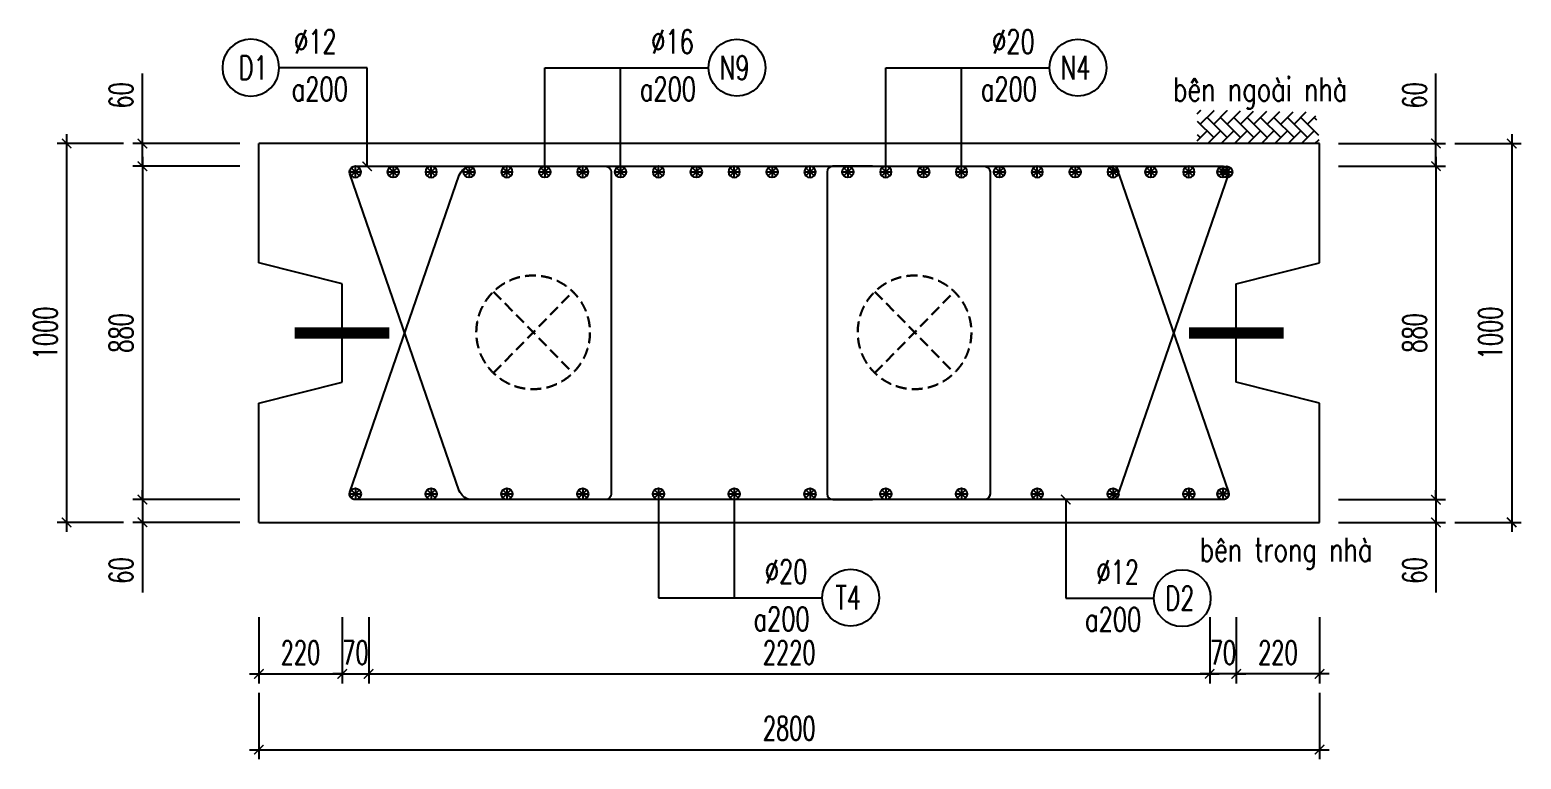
# Model space of a CAD drawing. Header units: millimetres. Extents: x -143483 to 1166745, y -1448440 to -1202244.
# Drawn here: x 119365 to 135111, y -1396853 to -1389153 of the extents above; entities that cross this region are included whole.
import ezdxf
from ezdxf.enums import TextEntityAlignment as Align

# ---------------------------------------------------------------- set-up
doc = ezdxf.new("R2010")
doc.units = ezdxf.units.MM
doc.header["$LTSCALE"] = 30
doc.header["$PDMODE"] = 3
doc.linetypes.add('DASHED', pattern=[19.05, 12.7, -6.35])
doc.layers.get('0').update_dxf_attribs({"lineweight": 9})
doc.layers.get('Defpoints').update_dxf_attribs({"lineweight": 9})
for name, color, linetype in [('ccu11-Cotthep', 9, 'Continuous'), ('ccu11-Dim', 8, 'Continuous'), ('ccu11-Hatch', 8, 'Continuous'), ('ccu11-Text', 31, 'Continuous'), ('ccu11-Thay', 7, 'Continuous'), ('ccu11-Thep', 4, 'Continuous'), ('ccu11-Thep doc', 4, 'Continuous'), ('ccu11-Thepdai', 6, 'Continuous')]:
    doc.layers.add(name, color=color, linetype=linetype)
doc.layers.add('ccu11-Khuat', color=9, linetype='DASHED', lineweight=30)
doc.layers.add('Vicom_thep doc', color=1, linetype='Continuous', lineweight=35)
doc.styles.add('ccu11-dim', font='vnsimli.shx', dxfattribs={"width": 0.65, "bigfont": 'bigfont.shx'})
doc.styles.add('ccu11-vnsimli', font='vnsimli.shx', dxfattribs={"width": 0.8, "bigfont": 'vns.shx'})
doc.styles.add('ccu11-vnsimple', font='vnsimple.shx', dxfattribs={"bigfont": 'bigfont.shx'})
doc.styles.add('ccu11_simli', font='vnsimli.shx', dxfattribs={"width": 0.8})
doc.dimstyles.new('ccu11-100', dxfattribs={"dimscale": 100, "dimtxt": 2.5, "dimasz": 1, "dimexe": 1, "dimexo": 2, "dimgap": 1, "dimtad": 1, "dimdec": 0, "dimdsep": 46, "dimtxsty": 'ccu11-dim', "dimblk": 'ARCHTICK', "dimcen": -1, "dimdle": 1, "dimclrd": 256, "dimclre": 256, "dimclrt": 3, "dimadec": 0, "dimazin": 2, "dimtfac": 0.1, "dimtdec": 0, "dimtmove": 0, "dimatfit": 1, "dimldrblk": 'ARCHTICK', "dimfxl": 0, "dimtvp": 0.833333, "dimtolj": 1, "dimtzin": 12, "dimarcsym": 0})
doc.dimstyles.new('ccu11-100x4', dxfattribs={"dimscale": 100, "dimtxt": 2.5, "dimasz": 1, "dimexe": 1, "dimexo": 2, "dimgap": 1, "dimtad": 1, "dimdec": 0, "dimlfac": 0.25, "dimdsep": 46, "dimtxsty": 'ccu11-dim', "dimblk": 'ARCHTICK', "dimcen": -1, "dimdle": 1, "dimclrd": 256, "dimclre": 256, "dimclrt": 3, "dimadec": 0, "dimazin": 2, "dimtfac": 0.1, "dimtdec": 0, "dimtmove": 0, "dimatfit": 1, "dimldrblk": 'ARCHTICK', "dimfxl": 0, "dimtvp": 0.833333, "dimtolj": 1, "dimtzin": 12, "dimarcsym": 0})

# ---------------------------------------------------------------- blocks, each defined once
blk = doc.blocks.new('MCT')
at = {"ltscale": 0.005}
for p, q in [((-0.49, 0), (0.49, 0)), ((0.35, -0.35), (-0.35, 0.35)), ((-0.35, -0.35), (0.35, 0.35)), ((0, -0.49), (0, 0.49))]:
    blk.add_line(p, q, dxfattribs=at)
blk.add_circle((0, 0), 0.492, dxfattribs=at)
blk = doc.blocks.new('*U3566')
at = {"layer": 'ccu11-Thep doc', "xscale": -121.9200000001001, "yscale": 121.9200000001001, "zscale": 121.92, "rotation": 270}
blk.add_blockref('MCT', (0, 0), dxfattribs=at)
blk = doc.blocks.new('*U3567')
at = {"layer": 'ccu11-Thep doc', "color": 0, "linetype": 'ByBlock', "lineweight": -2, "transparency": 16777216}
for p in [(0, 0), (800, 0), (1600, 0), (2400, 0), (3200, 0), (4000, 0), (4800, 0), (5600, 0), (6400, 0), (7200, 0), (8000, 0), (8800, 0)]:
    blk.add_blockref('*U3566', p, dxfattribs=at)
blk = doc.blocks.new('*U3568')
at = {"layer": 'ccu11-Thep doc', "xscale": -121.9200000001001, "yscale": 121.9200000001001, "zscale": 121.92, "rotation": 270}
blk.add_blockref('MCT', (0, 0), dxfattribs=at)
blk = doc.blocks.new('*U3569')
at = {"layer": 'ccu11-Thep doc', "color": 0, "linetype": 'ByBlock', "lineweight": -2, "transparency": 16777216}
for p in [(0, 0), (800, 0), (1600, 0), (2400, 0), (3200, 0), (4000, 0), (4800, 0), (5600, 0), (6400, 0), (7200, 0), (8000, 0), (8800, 0)]:
    blk.add_blockref('*U3568', p, dxfattribs=at)
blk = doc.blocks.new('_ARCHTICK')
at = {"color": 0, "linetype": 'ByBlock', "const_width": 0.15}
blk.add_lwpolyline([(-0.5, -0.5), (0.5, 0.5)], dxfattribs=at)
blk = doc.blocks.new('*D3635')
at = {"layer": 'ccu11-Dim', "linetype": 'ByBlock', "lineweight": -2, "ltscale": 30, "transparency": 16777216}
for p, q in [((132103, -1395353), (132103, -1396053)), ((132983, -1395353), (132983, -1396053)), ((133083, -1395953), (132003, -1395953))]:
    blk.add_line(p, q, dxfattribs=at)
at = {"layer": 'Defpoints', "color": 0, "linetype": 'ByBlock', "ltscale": 30, "transparency": 16777216}
for p in [(132103, -1395153), (132983, -1395153), (132103, -1395953)]:
    blk.add_point(p, dxfattribs=at)
at = {"layer": 'ccu11-Dim', "linetype": 'ByBlock', "lineweight": -2, "ltscale": 30, "transparency": 16777216, "xscale": 100, "yscale": 100, "zscale": 100, "rotation": 180}
blk.add_blockref('_ARCHTICK', (132103, -1395953), dxfattribs=at)
at = {"layer": 'ccu11-Dim', "linetype": 'ByBlock', "lineweight": -2, "ltscale": 30, "transparency": 16777216, "xscale": 100, "yscale": 100, "zscale": 100}
blk.add_blockref('_ARCHTICK', (132983, -1395953), dxfattribs=at)
at = {"layer": 'ccu11-Dim', "color": 3, "linetype": 'ByBlock', "ltscale": 30, "transparency": 16777216, "insert": (132543, -1395728), "char_height": 250, "attachment_point": 5, "style": 'ccu11-dim'}
blk.add_mtext('\\A1;220', dxfattribs=at)
blk = doc.blocks.new('*D3636')
at = {"layer": 'ccu11-Dim', "linetype": 'ByBlock', "lineweight": -2, "ltscale": 30, "transparency": 16777216}
for p, q in [((121783, -1396153), (121783, -1396853)), ((132983, -1396153), (132983, -1396853)), ((121683, -1396753), (133083, -1396753))]:
    blk.add_line(p, q, dxfattribs=at)
at = {"layer": 'Defpoints', "color": 0, "linetype": 'ByBlock', "ltscale": 30, "transparency": 16777216}
for p in [(121783, -1395953), (132983, -1395953), (132983, -1396753)]:
    blk.add_point(p, dxfattribs=at)
at = {"layer": 'ccu11-Dim', "linetype": 'ByBlock', "lineweight": -2, "ltscale": 30, "transparency": 16777216, "xscale": 100, "yscale": 100, "zscale": 100, "rotation": 180}
blk.add_blockref('_ARCHTICK', (121783, -1396753), dxfattribs=at)
at = {"layer": 'ccu11-Dim', "linetype": 'ByBlock', "lineweight": -2, "ltscale": 30, "transparency": 16777216, "xscale": 100, "yscale": 100, "zscale": 100}
blk.add_blockref('_ARCHTICK', (132983, -1396753), dxfattribs=at)
at = {"layer": 'ccu11-Dim', "color": 3, "linetype": 'ByBlock', "ltscale": 30, "transparency": 16777216, "insert": (127383, -1396528), "char_height": 250, "attachment_point": 5, "style": 'ccu11-dim'}
blk.add_mtext('\\A1;2800', dxfattribs=at)
blk = doc.blocks.new('*D3637')
at = {"layer": 'ccu11-Dim', "linetype": 'ByBlock', "lineweight": -2, "ltscale": 30, "transparency": 16777216}
for p, q in [((131823, -1395353), (131823, -1396053)), ((132103, -1395353), (132103, -1396053)), ((131823, -1395953), (131723, -1395953)), ((132103, -1395953), (131823, -1395953)), ((132103, -1395953), (132203, -1395953))]:
    blk.add_line(p, q, dxfattribs=at)
at = {"layer": 'Defpoints', "color": 0, "linetype": 'ByBlock', "ltscale": 30, "transparency": 16777216}
for p in [(131823, -1395153), (132103, -1395153), (131823, -1395953)]:
    blk.add_point(p, dxfattribs=at)
at = {"layer": 'ccu11-Dim', "linetype": 'ByBlock', "lineweight": -2, "ltscale": 30, "transparency": 16777216, "xscale": 100, "yscale": 100, "zscale": 100}
blk.add_blockref('_ARCHTICK', (131823, -1395953), dxfattribs=at)
at = {"layer": 'ccu11-Dim', "linetype": 'ByBlock', "lineweight": -2, "ltscale": 30, "transparency": 16777216, "xscale": 100, "yscale": 100, "zscale": 100, "rotation": 180}
blk.add_blockref('_ARCHTICK', (132103, -1395953), dxfattribs=at)
at = {"layer": 'ccu11-Dim', "color": 3, "linetype": 'ByBlock', "ltscale": 30, "transparency": 16777216, "insert": (131963, -1395728), "char_height": 250, "attachment_point": 5, "style": 'ccu11-dim'}
blk.add_mtext('\\A1;70', dxfattribs=at)
blk = doc.blocks.new('SHD')
at = {"layer": 'ccu11-Cotthep'}
blk.add_circle((300, 0), 300, dxfattribs=at)
at = {"layer": 'ccu11-Cotthep', "color": 31, "style": 'ccu11_simli', "width": 0.8}
blk.add_attdef('DK', text='', height=250, dxfattribs=at).set_placement((-101, 65), align=Align.BOTTOM_RIGHT)
blk.add_attdef('KH', text='', height=250, dxfattribs=at).set_placement((300, 0), align=Align.MIDDLE)
blk.add_attdef('KC', text='', height=250, dxfattribs=at).set_placement((-101, -142), align=Align.TOP_RIGHT)
blk = doc.blocks.new('*D3638')
at = {"layer": 'ccu11-Dim', "linetype": 'ByBlock', "lineweight": -2, "ltscale": 30, "transparency": 16777216}
for p, q in [((134211, -1390353), (134211, -1389613)), ((133183, -1390353), (134311, -1390353)), ((134211, -1390593), (134211, -1390353)), ((133183, -1390593), (134311, -1390593)), ((134211, -1390593), (134211, -1390693))]:
    blk.add_line(p, q, dxfattribs=at)
at = {"layer": 'Defpoints', "color": 0, "linetype": 'ByBlock', "ltscale": 30, "transparency": 16777216}
for p in [(132983, -1390353), (132983, -1390593), (134211, -1390593)]:
    blk.add_point(p, dxfattribs=at)
at = {"layer": 'ccu11-Dim', "linetype": 'ByBlock', "lineweight": -2, "ltscale": 30, "transparency": 16777216, "xscale": 100, "yscale": 100, "zscale": 100}
for p, rotation in [((134211, -1390353), 270), ((134211, -1390593), 90)]:
    blk.add_blockref('_ARCHTICK', p, dxfattribs=dict(at, rotation=rotation))
at = {"layer": 'ccu11-Dim', "color": 3, "linetype": 'ByBlock', "ltscale": 30, "transparency": 16777216, "insert": (133986, -1389845), "char_height": 250, "attachment_point": 5, "rotation": 90, "style": 'ccu11-dim'}
blk.add_mtext('\\A1;60', dxfattribs=at)
blk = doc.blocks.new('*D3639')
at = {"layer": 'ccu11-Dim', "linetype": 'ByBlock', "lineweight": -2, "ltscale": 30, "transparency": 16777216}
for p, q in [((134211, -1390493), (134211, -1394213)), ((133183, -1390593), (134311, -1390593)), ((133183, -1394113), (134311, -1394113))]:
    blk.add_line(p, q, dxfattribs=at)
at = {"layer": 'Defpoints', "color": 0, "linetype": 'ByBlock', "ltscale": 30, "transparency": 16777216}
for p in [(132983, -1390593), (132983, -1394113), (134211, -1394113)]:
    blk.add_point(p, dxfattribs=at)
at = {"layer": 'ccu11-Dim', "linetype": 'ByBlock', "lineweight": -2, "ltscale": 30, "transparency": 16777216, "xscale": 100, "yscale": 100, "zscale": 100}
for p, rotation in [((134211, -1390593), 90), ((134211, -1394113), 270)]:
    blk.add_blockref('_ARCHTICK', p, dxfattribs=dict(at, rotation=rotation))
at = {"layer": 'ccu11-Dim', "color": 3, "linetype": 'ByBlock', "ltscale": 30, "transparency": 16777216, "insert": (133986, -1392353), "char_height": 250, "attachment_point": 5, "rotation": 90, "style": 'ccu11-dim'}
blk.add_mtext('\\A1;880', dxfattribs=at)
blk = doc.blocks.new('*D3640')
at = {"layer": 'ccu11-Dim', "linetype": 'ByBlock', "lineweight": -2, "ltscale": 30, "transparency": 16777216}
for p, q in [((133183, -1394113), (134311, -1394113)), ((134211, -1394113), (134211, -1394013)), ((134211, -1394113), (134211, -1394353)), ((133183, -1394353), (134311, -1394353)), ((134211, -1394353), (134211, -1395093))]:
    blk.add_line(p, q, dxfattribs=at)
at = {"layer": 'Defpoints', "color": 0, "linetype": 'ByBlock', "ltscale": 30, "transparency": 16777216}
for p in [(132983, -1394113), (134211, -1394113), (132983, -1394353)]:
    blk.add_point(p, dxfattribs=at)
at = {"layer": 'ccu11-Dim', "linetype": 'ByBlock', "lineweight": -2, "ltscale": 30, "transparency": 16777216, "xscale": 100, "yscale": 100, "zscale": 100}
for p, rotation in [((134211, -1394113), 270), ((134211, -1394353), 90)]:
    blk.add_blockref('_ARCHTICK', p, dxfattribs=dict(at, rotation=rotation))
at = {"layer": 'ccu11-Dim', "color": 3, "linetype": 'ByBlock', "ltscale": 30, "transparency": 16777216, "insert": (133986, -1394861), "char_height": 250, "attachment_point": 5, "rotation": 90, "style": 'ccu11-dim'}
blk.add_mtext('\\A1;60', dxfattribs=at)
blk = doc.blocks.new('*D3641')
at = {"layer": 'ccu11-Dim', "linetype": 'ByBlock', "lineweight": -2, "ltscale": 30, "transparency": 16777216}
for p, q in [((134411, -1390353), (135111, -1390353)), ((135011, -1390253), (135011, -1394453)), ((134411, -1394353), (135111, -1394353))]:
    blk.add_line(p, q, dxfattribs=at)
at = {"layer": 'Defpoints', "color": 0, "linetype": 'ByBlock', "ltscale": 30, "transparency": 16777216}
for p in [(134211, -1390353), (134211, -1394353), (135011, -1394353)]:
    blk.add_point(p, dxfattribs=at)
at = {"layer": 'ccu11-Dim', "linetype": 'ByBlock', "lineweight": -2, "ltscale": 30, "transparency": 16777216, "xscale": 100, "yscale": 100, "zscale": 100}
for p, rotation in [((135011, -1390353), 90), ((135011, -1394353), 270)]:
    blk.add_blockref('_ARCHTICK', p, dxfattribs=dict(at, rotation=rotation))
at = {"layer": 'ccu11-Dim', "color": 3, "linetype": 'ByBlock', "ltscale": 30, "transparency": 16777216, "insert": (134786, -1392353), "char_height": 250, "attachment_point": 5, "rotation": 90, "style": 'ccu11-dim'}
blk.add_mtext('\\A1;1000', dxfattribs=at)
blk = doc.blocks.new('ccu11_block_thep')
at = {"layer": 'ccu11-Thep', "color": 3}
for p, q in [((-0.4, 0), (0.4, 0)), ((-0.28, 0.28), (0.28, -0.28)), ((0.28, 0.28), (-0.28, -0.28)), ((0, 0.4), (0, -0.4))]:
    blk.add_line(p, q, dxfattribs=at)
at = {"layer": 'ccu11-Thep', "color": 1, "const_width": 0.0667}
blk.add_lwpolyline([(-0.4, 0, 1), (0.4, 0, 1), (-0.4, 0, 1)], format="xyb", dxfattribs=at)
at = {"layer": 'ccu11-Thep', "color": 1}
blk.add_circle((0, 0), 0.4, dxfattribs=at)
blk = doc.blocks.new('*U3570')
at = {"layer": 'Vicom_thep doc', "xscale": -150, "yscale": 150, "zscale": 150, "rotation": 180}
blk.add_blockref('ccu11_block_thep', (0, 0), dxfattribs=at)
blk = doc.blocks.new('*U3571')
at = {"layer": 'ccu11-Thep doc', "color": 0, "linetype": 'ByBlock', "lineweight": -2, "transparency": 16777216}
for p in [(0, 0), (800, 0), (1600, 0), (2400, 0), (3200, 0), (4000, 0), (4800, 0), (5600, 0), (6400, 0), (7200, 0), (8000, 0), (8800, 0)]:
    blk.add_blockref('*U3570', p, dxfattribs=at)
blk = doc.blocks.new('*D3696')
at = {"layer": 'ccu11-Dim', "linetype": 'ByBlock', "lineweight": -2, "ltscale": 30, "transparency": 16777216}
for p, q in [((122943, -1395353), (122943, -1396053)), ((131823, -1395353), (131823, -1396053)), ((122843, -1395953), (131923, -1395953))]:
    blk.add_line(p, q, dxfattribs=at)
at = {"layer": 'Defpoints', "color": 0, "linetype": 'ByBlock', "ltscale": 30, "transparency": 16777216}
for p in [(122943, -1395153), (131823, -1395153), (131823, -1395953)]:
    blk.add_point(p, dxfattribs=at)
at = {"layer": 'ccu11-Dim', "linetype": 'ByBlock', "lineweight": -2, "ltscale": 30, "transparency": 16777216, "xscale": 100, "yscale": 100, "zscale": 100, "rotation": 180}
blk.add_blockref('_ARCHTICK', (122943, -1395953), dxfattribs=at)
at = {"layer": 'ccu11-Dim', "linetype": 'ByBlock', "lineweight": -2, "ltscale": 30, "transparency": 16777216, "xscale": 100, "yscale": 100, "zscale": 100}
blk.add_blockref('_ARCHTICK', (131823, -1395953), dxfattribs=at)
at = {"layer": 'ccu11-Dim', "color": 3, "linetype": 'ByBlock', "ltscale": 30, "transparency": 16777216, "insert": (127383, -1395728), "char_height": 250, "attachment_point": 5, "style": 'ccu11-dim'}
blk.add_mtext('\\A1;2220', dxfattribs=at)
blk = doc.blocks.new('*D3690')
at = {"layer": 'ccu11-Dim', "linetype": 'ByBlock', "lineweight": -2, "ltscale": 30, "transparency": 16777216}
for p, q in [((121783, -1395353), (121783, -1396053)), ((122663, -1395353), (122663, -1396053)), ((121683, -1395953), (122763, -1395953))]:
    blk.add_line(p, q, dxfattribs=at)
at = {"layer": 'Defpoints', "color": 0, "linetype": 'ByBlock', "ltscale": 30, "transparency": 16777216}
for p in [(121783, -1395153), (122663, -1395153), (122663, -1395953)]:
    blk.add_point(p, dxfattribs=at)
at = {"layer": 'ccu11-Dim', "linetype": 'ByBlock', "lineweight": -2, "ltscale": 30, "transparency": 16777216, "xscale": 100, "yscale": 100, "zscale": 100, "rotation": 180}
blk.add_blockref('_ARCHTICK', (121783, -1395953), dxfattribs=at)
at = {"layer": 'ccu11-Dim', "linetype": 'ByBlock', "lineweight": -2, "ltscale": 30, "transparency": 16777216, "xscale": 100, "yscale": 100, "zscale": 100}
blk.add_blockref('_ARCHTICK', (122663, -1395953), dxfattribs=at)
at = {"layer": 'ccu11-Dim', "color": 3, "linetype": 'ByBlock', "ltscale": 30, "transparency": 16777216, "insert": (122223, -1395728), "char_height": 250, "attachment_point": 5, "style": 'ccu11-dim'}
blk.add_mtext('\\A1;220', dxfattribs=at)
blk = doc.blocks.new('*D3691')
at = {"layer": 'ccu11-Dim', "linetype": 'ByBlock', "lineweight": -2, "ltscale": 30, "transparency": 16777216}
for p, q in [((122663, -1395353), (122663, -1396053)), ((122943, -1395353), (122943, -1396053)), ((122663, -1395953), (122563, -1395953)), ((122663, -1395953), (122943, -1395953)), ((122943, -1395953), (123043, -1395953))]:
    blk.add_line(p, q, dxfattribs=at)
at = {"layer": 'Defpoints', "color": 0, "linetype": 'ByBlock', "ltscale": 30, "transparency": 16777216}
for p in [(122663, -1395153), (122943, -1395153), (122943, -1395953)]:
    blk.add_point(p, dxfattribs=at)
at = {"layer": 'ccu11-Dim', "linetype": 'ByBlock', "lineweight": -2, "ltscale": 30, "transparency": 16777216, "xscale": 100, "yscale": 100, "zscale": 100}
blk.add_blockref('_ARCHTICK', (122663, -1395953), dxfattribs=at)
at = {"layer": 'ccu11-Dim', "linetype": 'ByBlock', "lineweight": -2, "ltscale": 30, "transparency": 16777216, "xscale": 100, "yscale": 100, "zscale": 100, "rotation": 180}
blk.add_blockref('_ARCHTICK', (122943, -1395953), dxfattribs=at)
at = {"layer": 'ccu11-Dim', "color": 3, "linetype": 'ByBlock', "ltscale": 30, "transparency": 16777216, "insert": (122803, -1395728), "char_height": 250, "attachment_point": 5, "style": 'ccu11-dim'}
blk.add_mtext('\\A1;70', dxfattribs=at)
blk = doc.blocks.new('*D3692')
at = {"layer": 'ccu11-Dim', "linetype": 'ByBlock', "lineweight": -2, "ltscale": 30, "transparency": 16777216}
for p, q in [((120554, -1390353), (120554, -1389613)), ((121583, -1390353), (120454, -1390353)), ((120554, -1390593), (120554, -1390353)), ((121583, -1390593), (120454, -1390593)), ((120554, -1390593), (120554, -1390693))]:
    blk.add_line(p, q, dxfattribs=at)
at = {"layer": 'Defpoints', "color": 0, "linetype": 'ByBlock', "ltscale": 30, "transparency": 16777216}
for p in [(121783, -1390353), (120554, -1390593), (121783, -1390593)]:
    blk.add_point(p, dxfattribs=at)
at = {"layer": 'ccu11-Dim', "linetype": 'ByBlock', "lineweight": -2, "ltscale": 30, "transparency": 16777216, "xscale": 100, "yscale": 100, "zscale": 100}
for p, rotation in [((120554, -1390353), 270), ((120554, -1390593), 90)]:
    blk.add_blockref('_ARCHTICK', p, dxfattribs=dict(at, rotation=rotation))
at = {"layer": 'ccu11-Dim', "color": 3, "linetype": 'ByBlock', "ltscale": 30, "transparency": 16777216, "insert": (120329, -1389845), "char_height": 250, "attachment_point": 5, "rotation": 90, "style": 'ccu11-dim'}
blk.add_mtext('\\A1;60', dxfattribs=at)
blk = doc.blocks.new('*D3693')
at = {"layer": 'ccu11-Dim', "linetype": 'ByBlock', "lineweight": -2, "ltscale": 30, "transparency": 16777216}
for p, q in [((120554, -1390493), (120554, -1394213)), ((121583, -1390593), (120454, -1390593)), ((121583, -1394113), (120454, -1394113))]:
    blk.add_line(p, q, dxfattribs=at)
at = {"layer": 'Defpoints', "color": 0, "linetype": 'ByBlock', "ltscale": 30, "transparency": 16777216}
for p in [(121783, -1390593), (120554, -1394113), (121783, -1394113)]:
    blk.add_point(p, dxfattribs=at)
at = {"layer": 'ccu11-Dim', "linetype": 'ByBlock', "lineweight": -2, "ltscale": 30, "transparency": 16777216, "xscale": 100, "yscale": 100, "zscale": 100}
for p, rotation in [((120554, -1390593), 90), ((120554, -1394113), 270)]:
    blk.add_blockref('_ARCHTICK', p, dxfattribs=dict(at, rotation=rotation))
at = {"layer": 'ccu11-Dim', "color": 3, "linetype": 'ByBlock', "ltscale": 30, "transparency": 16777216, "insert": (120329, -1392353), "char_height": 250, "attachment_point": 5, "rotation": 90, "style": 'ccu11-dim'}
blk.add_mtext('\\A1;880', dxfattribs=at)
blk = doc.blocks.new('*D3694')
at = {"layer": 'ccu11-Dim', "linetype": 'ByBlock', "lineweight": -2, "ltscale": 30, "transparency": 16777216}
for p, q in [((121583, -1394113), (120454, -1394113)), ((120554, -1394113), (120554, -1394013)), ((120554, -1394113), (120554, -1394353)), ((121583, -1394353), (120454, -1394353)), ((120554, -1394353), (120554, -1395093))]:
    blk.add_line(p, q, dxfattribs=at)
at = {"layer": 'Defpoints', "color": 0, "linetype": 'ByBlock', "ltscale": 30, "transparency": 16777216}
for p in [(120554, -1394113), (121783, -1394113), (121783, -1394353)]:
    blk.add_point(p, dxfattribs=at)
at = {"layer": 'ccu11-Dim', "linetype": 'ByBlock', "lineweight": -2, "ltscale": 30, "transparency": 16777216, "xscale": 100, "yscale": 100, "zscale": 100}
for p, rotation in [((120554, -1394113), 270), ((120554, -1394353), 90)]:
    blk.add_blockref('_ARCHTICK', p, dxfattribs=dict(at, rotation=rotation))
at = {"layer": 'ccu11-Dim', "color": 3, "linetype": 'ByBlock', "ltscale": 30, "transparency": 16777216, "insert": (120329, -1394861), "char_height": 250, "attachment_point": 5, "rotation": 90, "style": 'ccu11-dim'}
blk.add_mtext('\\A1;60', dxfattribs=at)
blk = doc.blocks.new('*D3695')
at = {"layer": 'ccu11-Dim', "linetype": 'ByBlock', "lineweight": -2, "ltscale": 30, "transparency": 16777216}
for p, q in [((120354, -1390353), (119654, -1390353)), ((119754, -1390253), (119754, -1394453)), ((120354, -1394353), (119654, -1394353))]:
    blk.add_line(p, q, dxfattribs=at)
at = {"layer": 'Defpoints', "color": 0, "linetype": 'ByBlock', "ltscale": 30, "transparency": 16777216}
for p in [(120554, -1390353), (119754, -1394353), (120554, -1394353)]:
    blk.add_point(p, dxfattribs=at)
at = {"layer": 'ccu11-Dim', "linetype": 'ByBlock', "lineweight": -2, "ltscale": 30, "transparency": 16777216, "xscale": 100, "yscale": 100, "zscale": 100}
for p, rotation in [((119754, -1390353), 90), ((119754, -1394353), 270)]:
    blk.add_blockref('_ARCHTICK', p, dxfattribs=dict(at, rotation=rotation))
at = {"layer": 'ccu11-Dim', "color": 3, "linetype": 'ByBlock', "ltscale": 30, "transparency": 16777216, "insert": (119529, -1392353), "char_height": 250, "attachment_point": 5, "rotation": 90, "style": 'ccu11-dim'}
blk.add_mtext('\\A1;1000', dxfattribs=at)
blk = doc.blocks.new('*D3703')
at = {"layer": 'ccu11-Dim', "linetype": 'ByBlock', "lineweight": -2, "ltscale": 30, "transparency": 16777216}
for p, q in [((122943, -1395353), (122943, -1396053)), ((131823, -1395353), (131823, -1396053)), ((122843, -1395953), (131923, -1395953))]:
    blk.add_line(p, q, dxfattribs=at)
at = {"layer": 'Defpoints', "color": 0, "linetype": 'ByBlock', "ltscale": 30, "transparency": 16777216}
for p in [(122943, -1395153), (131823, -1395153), (131823, -1395953)]:
    blk.add_point(p, dxfattribs=at)
at = {"layer": 'ccu11-Dim', "linetype": 'ByBlock', "lineweight": -2, "ltscale": 30, "transparency": 16777216, "xscale": 100, "yscale": 100, "zscale": 100, "rotation": 180}
blk.add_blockref('_ARCHTICK', (122943, -1395953), dxfattribs=at)
at = {"layer": 'ccu11-Dim', "linetype": 'ByBlock', "lineweight": -2, "ltscale": 30, "transparency": 16777216, "xscale": 100, "yscale": 100, "zscale": 100}
blk.add_blockref('_ARCHTICK', (131823, -1395953), dxfattribs=at)
at = {"layer": 'ccu11-Dim', "color": 3, "linetype": 'ByBlock', "ltscale": 30, "transparency": 16777216, "insert": (127383, -1395728), "char_height": 250, "attachment_point": 5, "style": 'ccu11-dim'}
blk.add_mtext('\\A1;2220', dxfattribs=at)
blk = doc.blocks.new('*D3697')
at = {"layer": 'ccu11-Dim', "linetype": 'ByBlock', "lineweight": -2, "ltscale": 30, "transparency": 16777216}
for p, q in [((121783, -1395353), (121783, -1396053)), ((122663, -1395353), (122663, -1396053)), ((121683, -1395953), (122763, -1395953))]:
    blk.add_line(p, q, dxfattribs=at)
at = {"layer": 'Defpoints', "color": 0, "linetype": 'ByBlock', "ltscale": 30, "transparency": 16777216}
for p in [(121783, -1395153), (122663, -1395153), (122663, -1395953)]:
    blk.add_point(p, dxfattribs=at)
at = {"layer": 'ccu11-Dim', "linetype": 'ByBlock', "lineweight": -2, "ltscale": 30, "transparency": 16777216, "xscale": 100, "yscale": 100, "zscale": 100, "rotation": 180}
blk.add_blockref('_ARCHTICK', (121783, -1395953), dxfattribs=at)
at = {"layer": 'ccu11-Dim', "linetype": 'ByBlock', "lineweight": -2, "ltscale": 30, "transparency": 16777216, "xscale": 100, "yscale": 100, "zscale": 100}
blk.add_blockref('_ARCHTICK', (122663, -1395953), dxfattribs=at)
at = {"layer": 'ccu11-Dim', "color": 3, "linetype": 'ByBlock', "ltscale": 30, "transparency": 16777216, "insert": (122223, -1395728), "char_height": 250, "attachment_point": 5, "style": 'ccu11-dim'}
blk.add_mtext('\\A1;220', dxfattribs=at)
blk = doc.blocks.new('*D3698')
at = {"layer": 'ccu11-Dim', "linetype": 'ByBlock', "lineweight": -2, "ltscale": 30, "transparency": 16777216}
for p, q in [((122663, -1395353), (122663, -1396053)), ((122943, -1395353), (122943, -1396053)), ((122663, -1395953), (122563, -1395953)), ((122663, -1395953), (122943, -1395953)), ((122943, -1395953), (123043, -1395953))]:
    blk.add_line(p, q, dxfattribs=at)
at = {"layer": 'Defpoints', "color": 0, "linetype": 'ByBlock', "ltscale": 30, "transparency": 16777216}
for p in [(122663, -1395153), (122943, -1395153), (122943, -1395953)]:
    blk.add_point(p, dxfattribs=at)
at = {"layer": 'ccu11-Dim', "linetype": 'ByBlock', "lineweight": -2, "ltscale": 30, "transparency": 16777216, "xscale": 100, "yscale": 100, "zscale": 100}
blk.add_blockref('_ARCHTICK', (122663, -1395953), dxfattribs=at)
at = {"layer": 'ccu11-Dim', "linetype": 'ByBlock', "lineweight": -2, "ltscale": 30, "transparency": 16777216, "xscale": 100, "yscale": 100, "zscale": 100, "rotation": 180}
blk.add_blockref('_ARCHTICK', (122943, -1395953), dxfattribs=at)
at = {"layer": 'ccu11-Dim', "color": 3, "linetype": 'ByBlock', "ltscale": 30, "transparency": 16777216, "insert": (122803, -1395728), "char_height": 250, "attachment_point": 5, "style": 'ccu11-dim'}
blk.add_mtext('\\A1;70', dxfattribs=at)
blk = doc.blocks.new('*D3699')
at = {"layer": 'ccu11-Dim', "linetype": 'ByBlock', "lineweight": -2, "ltscale": 30, "transparency": 16777216}
for p, q in [((120554, -1390353), (120554, -1389613)), ((121583, -1390353), (120454, -1390353)), ((120554, -1390593), (120554, -1390353)), ((121583, -1390593), (120454, -1390593)), ((120554, -1390593), (120554, -1390693))]:
    blk.add_line(p, q, dxfattribs=at)
at = {"layer": 'Defpoints', "color": 0, "linetype": 'ByBlock', "ltscale": 30, "transparency": 16777216}
for p in [(121783, -1390353), (120554, -1390593), (121783, -1390593)]:
    blk.add_point(p, dxfattribs=at)
at = {"layer": 'ccu11-Dim', "linetype": 'ByBlock', "lineweight": -2, "ltscale": 30, "transparency": 16777216, "xscale": 100, "yscale": 100, "zscale": 100}
for p, rotation in [((120554, -1390353), 270), ((120554, -1390593), 90)]:
    blk.add_blockref('_ARCHTICK', p, dxfattribs=dict(at, rotation=rotation))
at = {"layer": 'ccu11-Dim', "color": 3, "linetype": 'ByBlock', "ltscale": 30, "transparency": 16777216, "insert": (120329, -1389845), "char_height": 250, "attachment_point": 5, "rotation": 90, "style": 'ccu11-dim'}
blk.add_mtext('\\A1;60', dxfattribs=at)
blk = doc.blocks.new('*D3700')
at = {"layer": 'ccu11-Dim', "linetype": 'ByBlock', "lineweight": -2, "ltscale": 30, "transparency": 16777216}
for p, q in [((120554, -1390493), (120554, -1394213)), ((121583, -1390593), (120454, -1390593)), ((121583, -1394113), (120454, -1394113))]:
    blk.add_line(p, q, dxfattribs=at)
at = {"layer": 'Defpoints', "color": 0, "linetype": 'ByBlock', "ltscale": 30, "transparency": 16777216}
for p in [(121783, -1390593), (120554, -1394113), (121783, -1394113)]:
    blk.add_point(p, dxfattribs=at)
at = {"layer": 'ccu11-Dim', "linetype": 'ByBlock', "lineweight": -2, "ltscale": 30, "transparency": 16777216, "xscale": 100, "yscale": 100, "zscale": 100}
for p, rotation in [((120554, -1390593), 90), ((120554, -1394113), 270)]:
    blk.add_blockref('_ARCHTICK', p, dxfattribs=dict(at, rotation=rotation))
at = {"layer": 'ccu11-Dim', "color": 3, "linetype": 'ByBlock', "ltscale": 30, "transparency": 16777216, "insert": (120329, -1392353), "char_height": 250, "attachment_point": 5, "rotation": 90, "style": 'ccu11-dim'}
blk.add_mtext('\\A1;880', dxfattribs=at)
blk = doc.blocks.new('*D3701')
at = {"layer": 'ccu11-Dim', "linetype": 'ByBlock', "lineweight": -2, "ltscale": 30, "transparency": 16777216}
for p, q in [((121583, -1394113), (120454, -1394113)), ((120554, -1394113), (120554, -1394013)), ((120554, -1394113), (120554, -1394353)), ((121583, -1394353), (120454, -1394353)), ((120554, -1394353), (120554, -1395093))]:
    blk.add_line(p, q, dxfattribs=at)
at = {"layer": 'Defpoints', "color": 0, "linetype": 'ByBlock', "ltscale": 30, "transparency": 16777216}
for p in [(120554, -1394113), (121783, -1394113), (121783, -1394353)]:
    blk.add_point(p, dxfattribs=at)
at = {"layer": 'ccu11-Dim', "linetype": 'ByBlock', "lineweight": -2, "ltscale": 30, "transparency": 16777216, "xscale": 100, "yscale": 100, "zscale": 100}
for p, rotation in [((120554, -1394113), 270), ((120554, -1394353), 90)]:
    blk.add_blockref('_ARCHTICK', p, dxfattribs=dict(at, rotation=rotation))
at = {"layer": 'ccu11-Dim', "color": 3, "linetype": 'ByBlock', "ltscale": 30, "transparency": 16777216, "insert": (120329, -1394861), "char_height": 250, "attachment_point": 5, "rotation": 90, "style": 'ccu11-dim'}
blk.add_mtext('\\A1;60', dxfattribs=at)
blk = doc.blocks.new('*D3702')
at = {"layer": 'ccu11-Dim', "linetype": 'ByBlock', "lineweight": -2, "ltscale": 30, "transparency": 16777216}
for p, q in [((120354, -1390353), (119654, -1390353)), ((119754, -1390253), (119754, -1394453)), ((120354, -1394353), (119654, -1394353))]:
    blk.add_line(p, q, dxfattribs=at)
at = {"layer": 'Defpoints', "color": 0, "linetype": 'ByBlock', "ltscale": 30, "transparency": 16777216}
for p in [(120554, -1390353), (119754, -1394353), (120554, -1394353)]:
    blk.add_point(p, dxfattribs=at)
at = {"layer": 'ccu11-Dim', "linetype": 'ByBlock', "lineweight": -2, "ltscale": 30, "transparency": 16777216, "xscale": 100, "yscale": 100, "zscale": 100}
for p, rotation in [((119754, -1390353), 90), ((119754, -1394353), 270)]:
    blk.add_blockref('_ARCHTICK', p, dxfattribs=dict(at, rotation=rotation))
at = {"layer": 'ccu11-Dim', "color": 3, "linetype": 'ByBlock', "ltscale": 30, "transparency": 16777216, "insert": (119529, -1392353), "char_height": 250, "attachment_point": 5, "rotation": 90, "style": 'ccu11-dim'}
blk.add_mtext('\\A1;1000', dxfattribs=at)

msp = doc.modelspace()

# ---------------------------------------------------------------- hatches: boundary and pattern name
at = {"layer": 'ccu11-Hatch', "ltscale": 10}
h = msp.add_hatch(dxfattribs=at)
h.set_pattern_fill('AR-HBONE', color=256, scale=25, angle=270, style=0)
h.set_pattern_definition([(45, (-3130160.2, 386103.2), (141.4213562, 4e-14), [300, -100]), (315, (-3130089.49, 386173.91), (141.4213562, 4e-14), [300, -100])])
h.paths.add_polyline_path([(131690.3, -1390000.27), (131690.3, -1390352.99), (132982.66, -1390352.99), (132939.8, -1390021.69)])

# ---------------------------------------------------------------- linework, layer by layer
at = {"layer": 'ccu11-Khuat', "ltscale": 0.3}
for p, q in [((124260.08, -1391917.28), (125098.31, -1392775.98)), ((124260.08, -1392775.98), (125098.31, -1391917.28)), ((128287.31, -1391917.28), (129125.55, -1392775.98)), ((128287.31, -1392775.98), (129125.55, -1391917.28))]:
    msp.add_line(p, q, dxfattribs=at)
for centre in [(124679.2, -1392346.63), (128706.43, -1392346.63)]:
    msp.add_circle(centre, 600, dxfattribs=at)
at = {"layer": 'ccu11-Thay'}
for p, q in [((132982.66, -1390352.99), (121782.66, -1390352.99)), ((121782.66, -1391612.99), (121782.66, -1390352.99)), ((121782.66, -1391612.99), (121782.66, -1390352.99)), ((132982.66, -1391612.99), (132982.66, -1390352.99)), ((122662.42, -1391832.99), (121782.66, -1391612.99)), ((122662.42, -1391832.99), (121782.66, -1391612.99)), ((132102.89, -1391832.99), (132982.66, -1391612.99)), ((122662.42, -1392872.99), (122662.42, -1391832.99)), ((122662.42, -1392872.99), (122662.42, -1391832.99)), ((132102.89, -1392872.99), (132102.89, -1391832.99)), ((121782.66, -1393092.99), (122662.42, -1392872.99)), ((121782.66, -1393092.99), (122662.42, -1392872.99)), ((132982.66, -1393092.99), (132102.89, -1392872.99)), ((121782.66, -1394352.99), (121782.66, -1393092.99)), ((121782.66, -1394352.99), (121782.66, -1393092.99)), ((132982.66, -1394352.99), (132982.66, -1393092.99)), ((121782.66, -1394352.99), (132982.66, -1394352.99))]:
    msp.add_line(p, q, dxfattribs=at)
at = {"layer": 'ccu11-Thep', "const_width": 120}
for points in [[(123162.66, -1392352.99), (122162.66, -1392352.99)], [(123162.66, -1392352.99), (122162.66, -1392352.99)], [(131602.66, -1392352.99), (132602.66, -1392352.99)]]:
    msp.add_lwpolyline(points, dxfattribs=at)
at = {"layer": 'ccu11-Thepdai'}
for points in [[(130034.45, -1390592.99), (130754.92, -1390592.99, -0.23620228), (130866.69, -1390685.74), (132020.57, -1394032.49, -0.5204497), (131964.18, -1394112.99), (127382.66, -1394112.99), (122801.13, -1394112.99, -0.5204497), (122744.74, -1394032.49), (123898.62, -1390685.74, -0.23620228), (124010.39, -1390592.99), (124730.86, -1390592.99)], [(124730.86, -1394112.99), (124010.39, -1394112.99, -0.23620228), (123898.62, -1394020.24), (122744.74, -1390673.49, -0.5204497), (122801.13, -1390592.99), (127382.66, -1390592.99), (131964.18, -1390592.99, -0.5204497), (132020.57, -1390673.49), (130866.69, -1394020.24, -0.23620228), (130754.92, -1394112.99), (130034.45, -1394112.99)], [(125023.34, -1390592.99), (125443.34, -1390592.99, -0.41421356), (125503.34, -1390652.99), (125503.34, -1394052.99, -0.41421356), (125443.34, -1394112.99), (125023.34, -1394112.99)], [(128263.34, -1390592.99), (127843.34, -1390592.99, 0.41421356), (127783.34, -1390652.99), (127783.34, -1394052.99, 0.41421356), (127843.34, -1394112.99), (128263.34, -1394112.99)], [(129023.34, -1390592.99), (129443.34, -1390592.99, -0.41421356), (129503.34, -1390652.99), (129503.34, -1394052.99, -0.41421356), (129443.34, -1394112.99), (129023.34, -1394112.99)]]:
    msp.add_lwpolyline(points, format="xyb", dxfattribs=at)

# ---------------------------------------------------------------- block references
at = {"layer": 'ccu11-Cotthep'}
ref = msp.add_blockref('SHD', (121998.55, -1389552.63), dxfattribs=dict(at, xscale=-1))
ref.add_attrib('KH', 'D1', dxfattribs={"color": 31, "height": 250, "style": 'ccu11-vnsimple', "width": 0.7}).set_placement((121723.55, -1389552.63), align=Align.MIDDLE_CENTER)
ref.add_attrib('KC', 'a200', dxfattribs={"color": 31, "height": 250, "style": 'ccu11-vnsimple', "width": 0.7}).set_placement((122427.14, -1389652.63), align=Align.TOP_CENTER)
ref.add_attrib('DK', '`12', dxfattribs={"color": 31, "height": 250, "style": 'ccu11-vnsimple', "width": 0.7}).set_placement((122379.34, -1389477.63), align=Align.BOTTOM_CENTER)
ref = msp.add_blockref('SHD', (126531.39, -1389552.63), dxfattribs=at)
ref.add_attrib('KH', 'N9', dxfattribs={"color": 31, "height": 250, "style": 'ccu11-vnsimple', "width": 0.7}).set_placement((126806.39, -1389552.63), align=Align.MIDDLE_CENTER)
ref.add_attrib('KC', 'a200', dxfattribs={"color": 31, "height": 250, "style": 'ccu11-vnsimple', "width": 0.7}).set_placement((126102.81, -1389652.63), align=Align.TOP_CENTER)
ref.add_attrib('DK', '`16', dxfattribs={"color": 31, "height": 250, "style": 'ccu11-vnsimple', "width": 0.7}).set_placement((126150.6, -1389477.63), align=Align.BOTTOM_CENTER)
ref = msp.add_blockref('SHD', (130131.39, -1389552.63), dxfattribs=at)
ref.add_attrib('KH', 'N4', dxfattribs={"color": 31, "height": 250, "style": 'ccu11-vnsimple', "width": 0.7}).set_placement((130406.39, -1389552.63), align=Align.MIDDLE_CENTER)
ref.add_attrib('KC', 'a200', dxfattribs={"color": 31, "height": 250, "style": 'ccu11-vnsimple', "width": 0.7}).set_placement((129702.81, -1389652.63), align=Align.TOP_CENTER)
ref.add_attrib('DK', '`20', dxfattribs={"color": 31, "height": 250, "style": 'ccu11-vnsimple', "width": 0.7}).set_placement((129750.6, -1389477.63), align=Align.BOTTOM_CENTER)
ref = msp.add_blockref('SHD', (127731.39, -1395148.35), dxfattribs=at)
ref.add_attrib('KH', 'T4', dxfattribs={"color": 31, "height": 250, "style": 'ccu11-vnsimple', "width": 0.7}).set_placement((128006.39, -1395148.35), align=Align.MIDDLE_CENTER)
ref.add_attrib('KC', 'a200', dxfattribs={"color": 31, "height": 250, "style": 'ccu11-vnsimple', "width": 0.7}).set_placement((127302.81, -1395248.35), align=Align.TOP_CENTER)
ref.add_attrib('DK', '`20', dxfattribs={"color": 31, "height": 250, "style": 'ccu11-vnsimple', "width": 0.7}).set_placement((127350.6, -1395073.35), align=Align.BOTTOM_CENTER)
ref = msp.add_blockref('SHD', (131232.29, -1395153.35), dxfattribs=at)
ref.add_attrib('KH', 'D2', dxfattribs={"color": 31, "height": 250, "style": 'ccu11-vnsimple', "width": 0.7}).set_placement((131507.29, -1395153.35), align=Align.MIDDLE_CENTER)
ref.add_attrib('KC', 'a200', dxfattribs={"color": 31, "height": 250, "style": 'ccu11-vnsimple', "width": 0.7}).set_placement((130803.71, -1395253.35), align=Align.TOP_CENTER)
ref.add_attrib('DK', '`12', dxfattribs={"color": 31, "height": 250, "style": 'ccu11-vnsimple', "width": 0.7}).set_placement((130851.51, -1395078.35), align=Align.BOTTOM_CENTER)
at = {"layer": 'ccu11-Thep doc'}
msp.add_blockref('*U3567', (122802.39, -1390652.99), dxfattribs=at)
at = {"layer": 'ccu11-Thep doc', "xscale": -1, "rotation": 180}
for name, p in [('*U3571', (123202.39, -1390652.99)), ('*U3569', (122802.39, -1394052.99))]:
    msp.add_blockref(name, p, dxfattribs=at)
at = {"layer": 'ccu11-Thep doc', "xscale": 121.9200000001001, "yscale": 121.9200000001001, "zscale": 121.9200000001001, "rotation": 90.00000000000001}
for p in [(131963.01, -1390652.99), (131963.01, -1394052.99)]:
    msp.add_blockref('MCT', p, dxfattribs=at)

# ---------------------------------------------------------------- texts
at = {"layer": 'ccu11-Text', "linetype": 'Continuous', "style": 'ccu11-vnsimli', "width": 0.75}
for s, p in [('bªn ngoµi nhµ', (132355.89, -1389904.85)), ('bªn trong nhµ', (132628.67, -1394764.89))]:
    msp.add_text(s, height=250, dxfattribs=at).set_placement(p, align=Align.CENTER)

# ---------------------------------------------------------------- dimensions: what is measured, and where the dimension line sits
at = {"layer": 'ccu11-Dim', "linetype": 'ByBlock', "ltscale": 30}
for base, p1, p2, angle, picture, middle in [((120554.26, -1390592.99), (121782.66, -1390352.99), (121782.66, -1390592.99), 90, '*D3692', (120554.26, -1389845.01)), ((120554.26, -1390592.99), (121782.66, -1390352.99), (121782.66, -1390592.99), 90, '*D3699', (120554.26, -1389845.01)), ((134211.05, -1390592.99), (132982.66, -1390352.99), (132982.66, -1390592.99), 90, '*D3638', (134211.05, -1389845.01)), ((120554.26, -1394112.99), (121782.66, -1394352.99), (121782.66, -1394112.99), 270, '*D3694', (120554.26, -1394860.98)), ((120554.26, -1394112.99), (121782.66, -1394352.99), (121782.66, -1394112.99), 270, '*D3701', (120554.26, -1394860.98)), ((134211.05, -1394112.99), (132982.66, -1394352.99), (132982.66, -1394112.99), 270, '*D3640', (134211.05, -1394860.98))]:
    dim = msp.add_linear_dim(base=base, p1=p1, p2=p2, angle=angle, dimstyle='ccu11-100x4', dxfattribs=at)
    dim.commit()
    dim.dimension.update_dxf_attribs({"geometry": picture, "text_midpoint": middle, "dimtype": 160})
for base, p1, p2, angle, picture, middle in [((119754.26, -1394352.99), (120554.26, -1390352.99), (120554.26, -1394352.99), 90, '*D3695', (119529.26, -1392352.99)), ((119754.26, -1394352.99), (120554.26, -1390352.99), (120554.26, -1394352.99), 90, '*D3702', (119529.26, -1392352.99)), ((135011.05, -1394352.99), (134211.05, -1390352.99), (134211.05, -1394352.99), 90, '*D3641', (134786.05, -1392352.99)), ((122662.66, -1395953.35), (121782.66, -1395153.35), (122662.66, -1395153.35), 180, '*D3690', (122222.66, -1395728.35)), ((122662.66, -1395953.35), (121782.66, -1395153.35), (122662.66, -1395153.35), 180, '*D3697', (122222.66, -1395728.35))]:
    dim = msp.add_linear_dim(base=base, p1=p1, p2=p2, angle=angle, dimstyle='ccu11-100x4', dxfattribs=at)
    dim.commit()
    dim.dimension.update_dxf_attribs({"geometry": picture, "text_midpoint": middle})
for base, p1, p2, angle, override, picture, middle in [((120554.26, -1394112.99), (121782.66, -1390592.99), (121782.66, -1394112.99), 90, {"dimtmove": 1}, '*D3693', (120329.26, -1392352.99)), ((120554.26, -1394112.99), (121782.66, -1390592.99), (121782.66, -1394112.99), 90, {"dimtmove": 1}, '*D3700', (120329.26, -1392352.99)), ((134211.05, -1394112.99), (132982.66, -1390592.99), (132982.66, -1394112.99), 90, {"dimtmove": 1}, '*D3639', (133986.05, -1392352.99)), ((122942.66, -1395953.35), (122662.66, -1395153.35), (122942.66, -1395153.35), 180, {"dimtix": 1}, '*D3691', (122802.66, -1395728.35)), ((122942.66, -1395953.35), (122662.66, -1395153.35), (122942.66, -1395153.35), 180, {"dimtix": 1}, '*D3698', (122802.66, -1395728.35))]:
    dim = msp.add_linear_dim(base=base, p1=p1, p2=p2, angle=angle, dimstyle='ccu11-100x4', override=override, dxfattribs=at)
    dim.commit()
    dim.dimension.update_dxf_attribs({"geometry": picture, "text_midpoint": middle})
for base, p1, p2, picture, middle in [((131822.66, -1395953.35), (122942.66, -1395153.35), (131822.66, -1395153.35), '*D3696', (127382.66, -1395728.35)), ((131822.66, -1395953.35), (122942.66, -1395153.35), (131822.66, -1395153.35), '*D3703', (127382.66, -1395728.35)), ((132102.66, -1395953.35), (132982.66, -1395153.35), (132102.66, -1395153.35), '*D3635', (132542.66, -1395728.35)), ((132982.66, -1396753.35), (121782.66, -1395953.35), (132982.66, -1395953.35), '*D3636', (127382.66, -1396528.35))]:
    dim = msp.add_linear_dim(base=base, p1=p1, p2=p2, dimstyle='ccu11-100x4', dxfattribs=at)
    dim.commit()
    dim.dimension.update_dxf_attribs({"geometry": picture, "text_midpoint": middle})
dim = msp.add_linear_dim(base=(131822.66, -1395953.35), p1=(132102.66, -1395153.35), p2=(131822.66, -1395153.35), dimstyle='ccu11-100x4', override={"dimtix": 1}, dxfattribs=at)
dim.commit()
dim.dimension.update_dxf_attribs({"geometry": '*D3637', "text_midpoint": (131962.66, -1395728.35)})

# ---------------------------------------------------------------- leaders
at = {"layer": 'ccu11-Cotthep', "linetype": 'ByBlock', "ltscale": 30}
for points in [[(122927.55, -1390592.99), (122927.55, -1389552.63), (121998.55, -1389552.63)], [(130303.29, -1394112.99), (130303.29, -1395153.35), (131232.29, -1395153.35)]]:
    msp.add_leader(points, dimstyle='ccu11-100x4', dxfattribs=at)
at = {"layer": 'ccu11-Cotthep'}
for points in [[(124802.39, -1390652.99), (124802.39, -1389552.63), (126531.39, -1389552.63)], [(125602.39, -1390652.99), (125602.39, -1389552.63), (126531.39, -1389552.63)], [(128402.39, -1390652.99), (128402.39, -1389552.63), (130131.39, -1389552.63)], [(129202.39, -1390652.99), (129202.39, -1389552.63), (130131.39, -1389552.63)], [(126002.39, -1394047.99), (126002.39, -1395148.35), (127731.39, -1395148.35)], [(126802.39, -1394047.99), (126802.39, -1395148.35), (127731.39, -1395148.35)]]:
    msp.add_leader(points, dimstyle='ccu11-100', override={"dimasz": 1.5, "dimgap": 1, "dimtad": 0, "dimldrblk": 'None', "dimfxl": 3, "dimfxlon": 1, "dimtfill": 1, "dimarcsym": 1}, dxfattribs=at)

doc.saveas('drawing.dxf')
